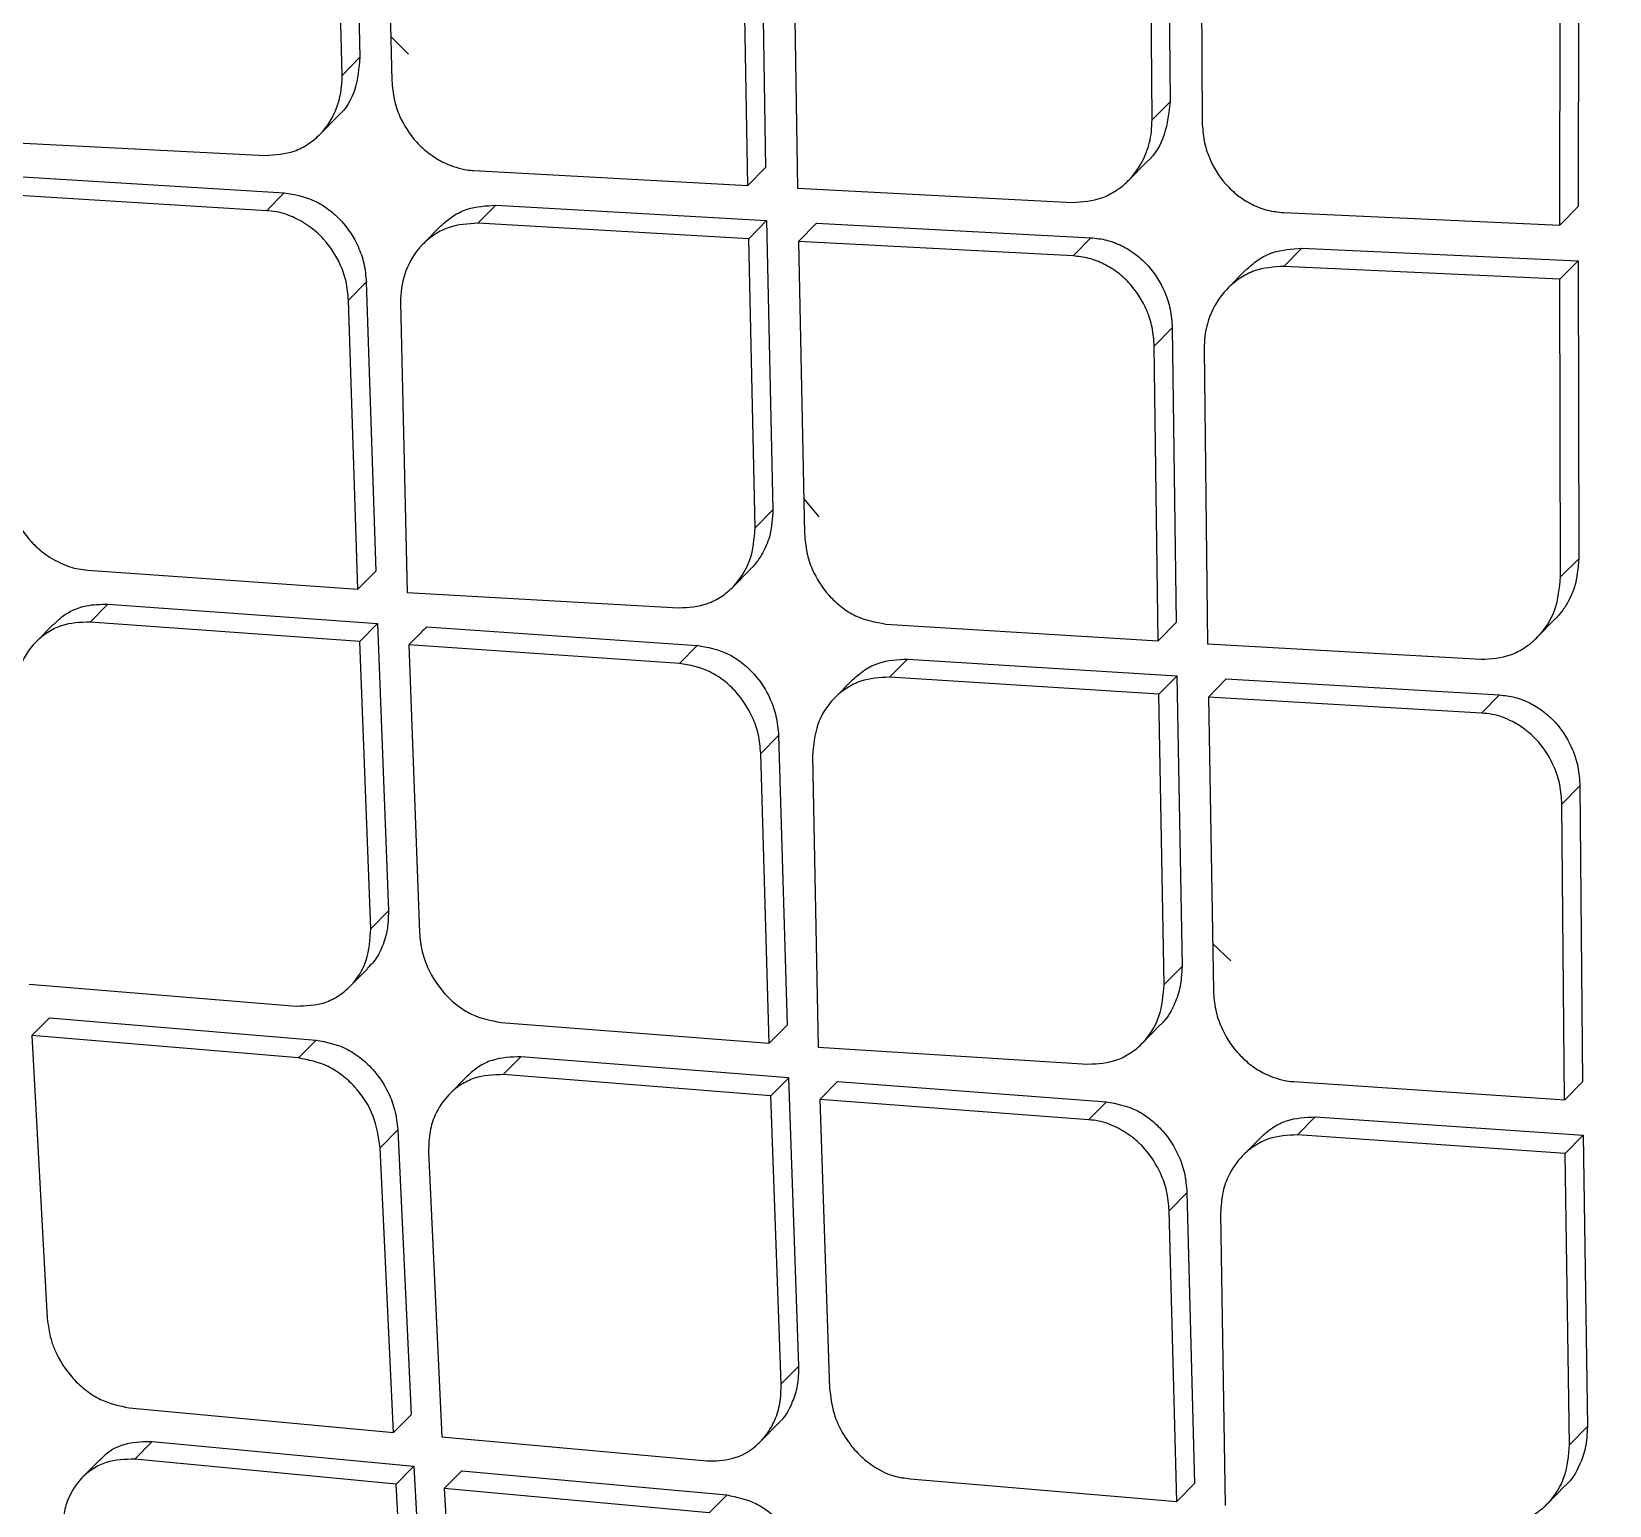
# Model space of a CAD drawing. Extents: x 939 to 1039, y 781 to 934.
# Drawn here: x 1028.429 to 1029.35, y 876.393 to 877.253 of the extents above; entities that cross this region are included whole.
import ezdxf

# ---------------------------------------------------------------- set-up
doc = ezdxf.new("R2010")
doc.units = 0
doc.header["$MEASUREMENT"] = 0
doc.layers.add('1', color=4, linetype='Continuous')

# ---------------------------------------------------------------- blocks, each defined once
blk = doc.blocks.new('Envoy')
at = {"layer": '1', "color": 3, "linetype": 'Continuous', "lineweight": 25}
for p, q in [((89.96267, 78.23174), (89.96691, 78.06357)), ((89.95652, 78.05304), (89.95224, 78.22117)), ((89.98143, 78.21975), (89.98556, 78.04979)), ((90.43848, 78.21065), (90.43963, 78.03767)), ((90.42912, 78.02701), (90.42793, 78.19996)), ((90.4574, 78.19881), (90.45838, 78.02566)), ((90.20076, 78.17057), (90.20367, 77.99937)), ((90.19323, 77.98879), (90.19029, 78.15996)), ((90.21956, 78.1586), (90.2223, 77.98722)), ((90.678, 78.15091), (90.67771, 77.97646)), ((90.66713, 77.96574), (90.66739, 78.14017)), ((89.98494, 78.07569), (89.99527, 78.06537)), ((89.95652, 78.05304), (89.96691, 78.06357)), ((90.43963, 78.03766), (90.42913, 78.02701)), ((89.94355, 78.01856), (89.95393, 78.02908)), ((89.75241, 78.01433), (89.91185, 78.00631)), ((90.19323, 77.98878), (90.20367, 77.99936)), ((90.41537, 77.99174), (90.42586, 78.00238)), ((89.7639, 77.99433), (89.92277, 77.98455)), ((90.03344, 77.99763), (90.19324, 77.98878)), ((89.9124, 77.97404), (89.75355, 77.98385)), ((89.9124, 77.97404), (89.92276, 77.98454)), ((90.2223, 77.98722), (90.38267, 77.97895)), ((90.03577, 77.96673), (90.04617, 77.97727)), ((90.04617, 77.97726), (90.20427, 77.96834)), ((90.50576, 77.97299), (90.66713, 77.96574)), ((90.66713, 77.96574), (90.6777, 77.97646)), ((90.014, 77.96501), (90.0036, 77.95448)), ((90.19383, 77.95776), (90.03577, 77.96672)), ((90.19383, 77.95776), (90.20425, 77.96832)), ((90.20427, 77.96834), (90.20789, 77.79954)), ((90.23331, 77.96675), (90.22287, 77.95617)), ((90.23331, 77.96675), (90.39352, 77.95833)), ((90.19749, 77.78899), (90.19383, 77.95776)), ((90.38304, 77.9477), (90.22287, 77.95617)), ((90.22287, 77.95617), (90.22636, 77.78556)), ((90.38304, 77.9477), (90.39351, 77.95832)), ((90.50597, 77.94159), (90.51649, 77.95225)), ((90.51649, 77.95224), (90.6777, 77.94483)), ((90.66714, 77.93412), (90.67769, 77.94481)), ((90.6777, 77.94483), (90.67808, 77.77106)), ((90.48374, 77.93941), (90.47324, 77.92876)), ((90.66714, 77.93412), (90.50597, 77.94158)), ((89.97067, 77.93243), (89.9603, 77.92192)), ((89.97068, 77.93244), (89.97615, 77.76384)), ((90.66755, 77.76039), (90.66714, 77.93412)), ((89.96581, 77.75335), (89.9603, 77.92192)), ((89.99067, 77.92053), (89.99446, 77.75137)), ((90.43042, 77.89505), (90.4409, 77.90567)), ((90.4409, 77.90568), (90.44313, 77.73378)), ((90.43267, 77.72318), (90.43042, 77.89505)), ((90.45953, 77.89354), (90.46158, 77.72147)), ((90.22594, 77.806), (90.23475, 77.79554)), ((90.19749, 77.78899), (90.20789, 77.79954)), ((90.66755, 77.76039), (90.67808, 77.77106)), ((89.80823, 77.76445), (89.96581, 77.75335)), ((89.96581, 77.75335), (89.97615, 77.76384)), ((90.18447, 77.75447), (90.19487, 77.76501)), ((89.99446, 77.75137), (90.15292, 77.74236)), ((89.80951, 77.73411), (89.81983, 77.74457)), ((89.81983, 77.74457), (89.97723, 77.7333)), ((89.7882, 77.73287), (89.77801, 77.72255)), ((89.96688, 77.72281), (89.80951, 77.73411)), ((89.96688, 77.72281), (89.97721, 77.73328)), ((89.97723, 77.7333), (89.9836, 77.56561)), ((90.27378, 77.73295), (90.43267, 77.72318)), ((90.43267, 77.72318), (90.44313, 77.73378)), ((90.65371, 77.72504), (90.66423, 77.73569)), ((90.00586, 77.73129), (90.16374, 77.72051)), ((89.97328, 77.55515), (89.96688, 77.72281)), ((90.15336, 77.70999), (89.9955, 77.72081)), ((89.9955, 77.72081), (90.0017, 77.55293)), ((90.15336, 77.70999), (90.16373, 77.7205)), ((90.46158, 77.72146), (90.62112, 77.71235)), ((90.27599, 77.70193), (90.2864, 77.71248)), ((90.2864, 77.71247), (90.4436, 77.70264)), ((90.25438, 77.70037), (90.24398, 77.68983)), ((90.43315, 77.69204), (90.27599, 77.70192)), ((90.44358, 77.70262), (90.43315, 77.69205)), ((90.4436, 77.70264), (90.44662, 77.53322)), ((90.46203, 77.69029), (90.47248, 77.70089)), ((90.47248, 77.70088), (90.63185, 77.69161)), ((90.4362, 77.52266), (90.43315, 77.69205)), ((90.46203, 77.69029), (90.4649, 77.51906)), ((90.62135, 77.68097), (90.46203, 77.69029)), ((90.62135, 77.68097), (90.63184, 77.6916)), ((90.20083, 77.65742), (90.21121, 77.66794)), ((90.21121, 77.66795), (90.21616, 77.49882)), ((90.2058, 77.48832), (90.20082, 77.65742)), ((90.23101, 77.65584), (90.23427, 77.48616)), ((90.6683, 77.62787), (90.67879, 77.63851)), ((90.6788, 77.63852), (90.68037, 77.46595)), ((90.66989, 77.45535), (90.6683, 77.62787)), ((89.9836, 77.56561), (89.97328, 77.55515)), ((90.46444, 77.54659), (90.4752, 77.53644)), ((89.96104, 77.52142), (89.97147, 77.53199)), ((90.4362, 77.52266), (90.44662, 77.53322)), ((89.77389, 77.52289), (89.92974, 77.51004)), ((89.77545, 77.49285), (89.78573, 77.50326)), ((89.78573, 77.50326), (89.9414, 77.49023)), ((89.77545, 77.49285), (89.78454, 77.3279)), ((89.93109, 77.47979), (89.77545, 77.49284)), ((90.04927, 77.50047), (90.20581, 77.48832)), ((90.2058, 77.48832), (90.21616, 77.49882)), ((90.42316, 77.48811), (90.43357, 77.49866)), ((89.93109, 77.47979), (89.94139, 77.49022)), ((90.23427, 77.48615), (90.39175, 77.47615)), ((90.05046, 77.47006), (90.06079, 77.48052)), ((90.21714, 77.46819), (90.06079, 77.48051)), ((90.02947, 77.46913), (90.01915, 77.45867)), ((90.20679, 77.45769), (90.05046, 77.47005)), ((90.20679, 77.45769), (90.21713, 77.46816)), ((90.22307, 77.30005), (90.21715, 77.46816)), ((90.23523, 77.4555), (90.24559, 77.466)), ((90.24559, 77.466), (90.40249, 77.45421)), ((90.51189, 77.46601), (90.6699, 77.45534)), ((90.6699, 77.45534), (90.68036, 77.46595)), ((90.21275, 77.28958), (90.20679, 77.45769)), ((90.23523, 77.4555), (90.24097, 77.28717)), ((90.39209, 77.44367), (90.23523, 77.45549)), ((90.39209, 77.44367), (90.40248, 77.4542)), ((89.97873, 77.42739), (89.98903, 77.43783)), ((89.98903, 77.43783), (89.99691, 77.2717)), ((90.51398, 77.43487), (90.52441, 77.44543)), ((90.52441, 77.44542), (90.68073, 77.43469)), ((90.49252, 77.43346), (90.48211, 77.42291)), ((90.67026, 77.42409), (90.51398, 77.43486)), ((90.67026, 77.42409), (90.68071, 77.43467)), ((90.68073, 77.43469), (90.68317, 77.26469)), ((89.98662, 77.26124), (89.97873, 77.42739)), ((90.00699, 77.42502), (90.01467, 77.25866)), ((90.67274, 77.25412), (90.67026, 77.42409)), ((90.43912, 77.39066), (90.44951, 77.40119)), ((90.44951, 77.4012), (90.45397, 77.23157)), ((90.4436, 77.22106), (90.43911, 77.39066)), ((90.46912, 77.3889), (90.47189, 77.21871)), ((90.21275, 77.28958), (90.22307, 77.30005)), ((89.83232, 77.27566), (89.98662, 77.26124)), ((89.98662, 77.26124), (89.99691, 77.27167)), ((90.2006, 77.25593), (90.21085, 77.26632)), ((90.67274, 77.25412), (90.68317, 77.26469)), ((89.83554, 77.24566), (89.84581, 77.25606)), ((89.84581, 77.25606), (89.99844, 77.24159)), ((90.01468, 77.25866), (90.16941, 77.24468)), ((89.81514, 77.24532), (89.80494, 77.23499)), ((89.98815, 77.23116), (89.83554, 77.24566)), ((89.98815, 77.23116), (89.99843, 77.24158)), ((89.99844, 77.24159), (90.00735, 77.07813)), ((90.01617, 77.22855), (90.02646, 77.23897)), ((90.02645, 77.23896), (90.18102, 77.22482)), ((89.99708, 77.06773), (89.98815, 77.23116)), ((90.01617, 77.22855), (90.02497, 77.06332)), ((90.1707, 77.21435), (90.01617, 77.22855)), ((90.2881, 77.23426), (90.4436, 77.22106)), ((90.4436, 77.22106), (90.45397, 77.23157)), ((90.65966, 77.21953), (90.67008, 77.23009)), ((90.1707, 77.21435), (90.181, 77.2248))]:
    blk.add_line(p, q, dxfattribs=at)
for points, knots in [([(96.21178, 77.59702), (96.06189, 77.88357), (95.76391, 78.45323), (95.38541, 79.09243), (95.11006, 79.53181), (94.94825, 79.78227), (94.78049, 80.03446), (94.59516, 80.30476), (94.30321, 80.71643), (93.89743, 81.256), (93.37632, 81.8952), (92.83221, 82.5113), (92.27378, 83.0952), (91.70225, 83.6481), (91.11874, 84.17132), (90.62121, 84.58469), (90.22033, 84.89952), (89.92352, 85.12432), (89.62656, 85.34117), (89.3462, 85.53868), (88.92004, 85.82941), (88.33339, 86.20607), (87.55702, 86.66476), (87.02239, 86.94609), (86.75355, 87.08756)], [0, 0, 0, 0, 0.0711711, 0.1414869, 0.1634306, 0.185306, 0.2071172, 0.2301, 0.257441, 0.3181985, 0.3786611, 0.4389219, 0.4990753, 0.5564523, 0.6139144, 0.6715432, 0.6987936, 0.7261074, 0.7534934, 0.7797261, 0.8015906, 0.8670403, 0.9331425, 1, 1, 1, 1]), ([(83.14754, 81.44698), (83.28417, 81.31385), (83.56194, 81.04319), (83.97082, 80.64564), (84.36351, 80.26414), (84.72503, 79.91318), (85.05533, 79.59267), (85.33607, 79.32023), (85.57125, 79.09196), (85.76487, 78.90397), (85.93916, 78.73467), (86.095, 78.58325), (86.24266, 78.43974), (86.41151, 78.27559), (86.61756, 78.0752), (86.86738, 77.83213), (87.14847, 77.5585), (87.4608, 77.25429), (87.80437, 76.91946), (88.17116, 76.56181), (88.56011, 76.18249), (88.97017, 75.78276), (89.4083, 75.356), (89.85962, 74.91666), (90.16524, 74.61989), (90.31528, 74.4742)], [0, 0, 0, 0, 0.057229, 0.116343, 0.171086, 0.221472, 0.267495, 0.309155, 0.33883, 0.365816, 0.390114, 0.411724, 0.431001, 0.451887, 0.482371, 0.517227, 0.556456, 0.600057, 0.648031, 0.700382, 0.753756, 0.81103, 0.872191, 0.937256, 1, 1, 1, 1]), ([(89.80901, 73.19643), (89.56722, 73.51776), (89.08609, 74.15718), (88.30749, 75.06848), (87.51023, 75.9534), (86.68824, 76.8119), (85.85302, 77.64501), (85.00717, 78.4568), (84.1409, 79.23871), (83.24334, 79.99577), (82.61552, 80.46549), (82.29983, 80.70168)], [0, 0, 0, 0, 0.113392, 0.225638, 0.337341, 0.448782, 0.560233, 0.669481, 0.778832, 0.888788, 1, 1, 1, 1]), ([(89.96692, 78.06357), (89.96633, 78.05724), (89.96515, 78.04461), (89.95882, 78.03321), (89.95407, 78.0293), (89.95388, 78.02914)], [0, 0, 0, 0, 0.490753, 0.97946, 1, 1, 1, 1]), ([(90.33851, 74.53043), (90.33809, 74.53085), (90.33479, 74.53418), (90.32377, 74.54532), (90.28448, 74.58496), (90.13788, 74.73306), (89.56784, 75.30983), (88.44138, 76.45107), (87.40826, 77.46396), (86.81327, 78.04729)], [0, 0, 0, 0, 0.000353, 0.002829, 0.009436, 0.033986, 0.128384, 0.49802, 1, 1, 1, 1]), ([(89.91185, 78.0063), (89.91762, 78.00668), (89.92652, 78.00726), (89.93712, 78.01284), (89.94649, 78.02063), (89.9539, 78.03273), (89.95631, 78.04462), (89.95658, 78.05091), (89.95652, 78.05247), (89.95654, 78.05289), (89.95652, 78.05299), (89.95653, 78.05303), (89.95652, 78.05303), (89.95652, 78.05304)], [0, 0, 0, 0, 0.236119, 0.364905, 0.500598, 0.749525, 0.936376, 0.983635, 0.995668, 0.998796, 0.999625, 0.999933, 1, 1, 1, 1]), ([(89.98556, 78.04979), (89.98587, 78.0462), (89.98646, 78.03928), (89.9907, 78.02683), (89.99774, 78.0158), (90.00704, 78.00731), (90.01643, 78.00147), (90.02525, 77.99856), (90.03128, 77.99757), (90.0332, 77.99762), (90.03344, 77.99763)], [0, 0, 0, 0, 0.139566, 0.269339, 0.498954, 0.625737, 0.749275, 0.925674, 0.990895, 1, 1, 1, 1]), ([(90.43963, 78.03766), (90.43891, 78.03119), (90.43747, 78.01828), (90.43089, 78.00657), (90.42599, 78.00258), (90.42582, 78.00244)], [0, 0, 0, 0, 0.492354, 0.982112, 1, 1, 1, 1]), ([(90.38267, 77.97896), (90.38854, 77.97935), (90.39765, 77.97994), (90.40858, 77.98571), (90.41831, 77.99378), (90.42568, 78.0057), (90.42885, 78.01819), (90.42905, 78.02472), (90.42913, 78.02701)], [0, 0, 0, 0, 0.234747, 0.363853, 0.500667, 0.749413, 0.912032, 1, 1, 1, 1]), ([(90.45838, 78.02566), (90.45862, 78.02203), (90.45909, 78.01504), (90.46308, 78.00243), (90.46995, 77.99124), (90.47925, 77.98259), (90.48758, 77.97744), (90.49654, 77.97399), (90.50269, 77.97333), (90.50576, 77.973)], [0, 0, 0, 0, 0.139381, 0.269066, 0.498808, 0.625989, 0.751695, 0.876257, 1, 1, 1, 1]), ([(89.92277, 77.98456), (89.92887, 77.98348), (89.93806, 77.98186), (89.94902, 77.97488), (89.9583, 77.96651), (89.96534, 77.95558), (89.96971, 77.94314), (89.97035, 77.93611), (89.97069, 77.93244)], [0, 0, 0, 0, 0.247381, 0.372735, 0.498983, 0.72533, 0.856699, 1, 1, 1, 1]), ([(89.96031, 77.92192), (89.95997, 77.92559), (89.95933, 77.93261), (89.95497, 77.94504), (89.94793, 77.95592), (89.93834, 77.96469), (89.92895, 77.97025), (89.92008, 77.97344), (89.91435, 77.97389), (89.9124, 77.97405)], [0, 0, 0, 0, 0.143029, 0.274109, 0.499841, 0.625478, 0.769243, 0.921194, 1, 1, 1, 1]), ([(90.014, 77.96501), (90.0164, 77.96712), (90.02106, 77.97124), (90.03173, 77.97646), (90.04051, 77.97695), (90.04617, 77.97727)], [0, 0, 0, 0, 0.272631, 0.5309, 1, 1, 1, 1]), ([(90.03577, 77.96673), (90.03003, 77.96641), (90.02112, 77.96593), (90.01045, 77.96048), (90.00097, 77.95277), (89.99302, 77.94004), (89.99064, 77.92759), (89.99067, 77.92123), (89.99067, 77.92053)], [0, 0, 0, 0, 0.234843, 0.364061, 0.500856, 0.749894, 0.972464, 1, 1, 1, 1]), ([(90.39352, 77.95833), (90.39659, 77.95799), (90.40274, 77.9573), (90.41167, 77.95383), (90.41995, 77.9487), (90.42917, 77.94014), (90.43604, 77.92905), (90.44014, 77.91645), (90.44065, 77.90937), (90.44091, 77.90568)], [0, 0, 0, 0, 0.124263, 0.248817, 0.37393, 0.499987, 0.727087, 0.85789, 1, 1, 1, 1]), ([(90.43042, 77.89505), (90.43016, 77.89873), (90.42966, 77.90581), (90.42555, 77.91841), (90.41868, 77.92948), (90.40948, 77.93804), (90.40121, 77.94318), (90.39227, 77.94667), (90.38611, 77.94736), (90.38303, 77.94771)], [0, 0, 0, 0, 0.142075, 0.27285, 0.499876, 0.625253, 0.750668, 0.87549, 1, 1, 1, 1]), ([(90.48378, 77.93936), (90.48615, 77.9415), (90.49085, 77.94575), (90.5017, 77.95122), (90.51071, 77.95185), (90.51649, 77.95225)], [0, 0, 0, 0, 0.264875, 0.527549, 1, 1, 1, 1]), ([(90.50597, 77.94159), (90.50013, 77.9412), (90.49105, 77.94059), (90.4801, 77.93484), (90.47032, 77.92677), (90.463, 77.91493), (90.45981, 77.90247), (90.4596, 77.89595), (90.45952, 77.89354)], [0, 0, 0, 0, 0.233294, 0.362759, 0.500654, 0.749479, 0.907369, 1, 1, 1, 1]), ([(89.76022, 77.81647), (89.76059, 77.81289), (89.76129, 77.80606), (89.76571, 77.79366), (89.77284, 77.78276), (89.78289, 77.77362), (89.79233, 77.7681), (89.80114, 77.76505), (89.80637, 77.7646), (89.80823, 77.76444)], [0, 0, 0, 0, 0.140977, 0.268705, 0.501225, 0.625919, 0.787399, 0.924727, 1, 1, 1, 1]), ([(91.60525, 77.81349), (91.56505, 77.65652), (91.48445, 77.34181), (91.35227, 76.88228), (91.21679, 76.43707), (91.09471, 76.05759), (90.99007, 75.74232), (90.9037, 75.48762), (90.82117, 75.24778), (90.74359, 75.02451), (90.67119, 74.8169), (90.6298, 74.69718), (90.60916, 74.63745)], [0, 0, 0, 0, 0.128089, 0.256805, 0.383611, 0.50883, 0.593009, 0.674921, 0.754537, 0.836903, 0.918629, 1, 1, 1, 1]), ([(90.2079, 77.79953), (90.20763, 77.79464), (90.20714, 77.786), (90.20302, 77.77578), (90.19885, 77.76961), (90.1963, 77.76627), (90.19502, 77.76523), (90.19481, 77.76507)], [0, 0, 0, 0, 0.374332, 0.662352, 0.863734, 0.978365, 1, 1, 1, 1]), ([(90.15292, 77.74236), (90.1587, 77.74271), (90.1676, 77.74325), (90.17814, 77.74882), (90.18591, 77.75531), (90.19122, 77.76286), (90.19637, 77.77405), (90.19702, 77.78262), (90.1975, 77.78899)], [0, 0, 0, 0, 0.237864, 0.366146, 0.500441, 0.664231, 0.75038, 1, 1, 1, 1]), ([(90.22636, 77.78556), (90.22666, 77.78191), (90.22723, 77.77488), (90.23145, 77.76239), (90.23841, 77.7513), (90.24767, 77.74276), (90.25861, 77.7357), (90.26775, 77.73404), (90.27378, 77.73295)], [0, 0, 0, 0, 0.141987, 0.272738, 0.499704, 0.628328, 0.754646, 1, 1, 1, 1]), ([(90.67809, 77.77106), (90.67762, 77.76547), (90.67683, 77.75583), (90.67173, 77.7451), (90.66769, 77.7395), (90.66553, 77.73707), (90.66491, 77.7364), (90.66457, 77.73604), (90.66436, 77.73589), (90.66417, 77.73575)], [0, 0, 0, 0, 0.419117, 0.722745, 0.910374, 0.960509, 0.97898, 0.981481, 1, 1, 1, 1]), ([(90.62112, 77.71235), (90.627, 77.71272), (90.63609, 77.71328), (90.647, 77.71906), (90.65663, 77.72712), (90.66558, 77.74088), (90.6669, 77.75388), (90.66756, 77.76039)], [0, 0, 0, 0, 0.236203, 0.365093, 0.501022, 0.749983, 1, 1, 1, 1]), ([(89.78836, 77.73271), (89.78987, 77.73422), (89.79508, 77.73938), (89.80597, 77.74427), (89.8156, 77.74448), (89.81983, 77.74457)], [0, 0, 0, 0, 0.187323, 0.643584, 1, 1, 1, 1]), ([(89.80951, 77.73411), (89.80377, 77.73388), (89.79494, 77.73352), (89.78448, 77.72823), (89.77534, 77.72074), (89.76702, 77.7077), (89.76624, 77.69516), (89.76585, 77.68889)], [0, 0, 0, 0, 0.237968, 0.366389, 0.500856, 0.750092, 1, 1, 1, 1]), ([(90.00586, 77.73129), (90.00393, 77.72934), (90.00048, 77.72584), (89.99702, 77.72234), (89.9955, 77.72081)], [0, 0, 0, 0, 0.560006, 1, 1, 1, 1]), ([(90.16374, 77.72052), (90.16977, 77.71941), (90.17889, 77.71773), (90.1898, 77.71067), (90.19894, 77.70226), (90.20589, 77.69134), (90.21025, 77.67887), (90.21088, 77.67171), (90.21122, 77.66795)], [0, 0, 0, 0, 0.245874, 0.371835, 0.4994, 0.721192, 0.853534, 1, 1, 1, 1]), ([(90.20083, 77.65742), (90.2005, 77.66118), (90.19986, 77.66833), (90.1955, 77.6808), (90.18856, 77.69171), (90.17943, 77.70012), (90.16854, 77.70719), (90.15941, 77.70888), (90.15336, 77.71)], [0, 0, 0, 0, 0.146318, 0.2786212, 0.5006666, 0.6274943, 0.7534891, 1, 1, 1, 1]), ([(90.2544, 77.70034), (90.25671, 77.70241), (90.26129, 77.7065), (90.2719, 77.71172), (90.28071, 77.71218), (90.2864, 77.71248)], [0, 0, 0, 0, 0.265687, 0.525678, 1, 1, 1, 1]), ([(90.27599, 77.70193), (90.27024, 77.70164), (90.26135, 77.70119), (90.25072, 77.69575), (90.24136, 77.68808), (90.23271, 77.67484), (90.23158, 77.66218), (90.23101, 77.65584)], [0, 0, 0, 0, 0.236763, 0.365504, 0.500981, 0.750065, 1, 1, 1, 1]), ([(90.63185, 77.69162), (90.63489, 77.69126), (90.64099, 77.69054), (90.64985, 77.68703), (90.65809, 77.68184), (90.66721, 77.67323), (90.67399, 77.66211), (90.67807, 77.64945), (90.67855, 77.64227), (90.6788, 77.63852)], [0, 0, 0, 0, 0.123352, 0.247548, 0.3729, 0.499574, 0.724317, 0.855887, 1, 1, 1, 1]), ([(90.6683, 77.62787), (90.66805, 77.63163), (90.66757, 77.6388), (90.66348, 77.65146), (90.65671, 77.66255), (90.64767, 77.67113), (90.63856, 77.67686), (90.62969, 77.68029), (90.62345, 77.6808), (90.62135, 77.68098)], [0, 0, 0, 0, 0.144081, 0.275648, 0.500502, 0.626059, 0.749477, 0.916118, 1, 1, 1, 1]), ([(89.9836, 77.56561), (89.98351, 77.5616), (89.98332, 77.55383), (89.97978, 77.54358), (89.9757, 77.53631), (89.97232, 77.53314), (89.97129, 77.53217)], [0, 0, 0, 0, 0.312042, 0.605191, 0.879383, 1, 1, 1, 1]), ([(89.92975, 77.51004), (89.93554, 77.51025), (89.94438, 77.51056), (89.95475, 77.51587), (89.96375, 77.52329), (89.97203, 77.53628), (89.97286, 77.54885), (89.97328, 77.55515)], [0, 0, 0, 0, 0.242016, 0.369351, 0.500761, 0.749946, 1, 1, 1, 1]), ([(90.0017, 77.55293), (90.00208, 77.54919), (90.0028, 77.54206), (90.0073, 77.5297), (90.01435, 77.51883), (90.02354, 77.51039), (90.03442, 77.50336), (90.04338, 77.50161), (90.04927, 77.50047)], [0, 0, 0, 0, 0.146999, 0.279451, 0.499906, 0.630386, 0.757327, 1, 1, 1, 1]), ([(90.44663, 77.53322), (90.44641, 77.52877), (90.44602, 77.5207), (90.4416, 77.50921), (90.43733, 77.50189), (90.43373, 77.49892), (90.4335, 77.49873)], [0, 0, 0, 0, 0.338785, 0.614407, 0.97482, 1, 1, 1, 1]), ([(90.39175, 77.47615), (90.39754, 77.47647), (90.40641, 77.47696), (90.41691, 77.48253), (90.4261, 77.49026), (90.43459, 77.50357), (90.43567, 77.51629), (90.43621, 77.52266)], [0, 0, 0, 0, 0.239646, 0.367581, 0.500835, 0.750038, 1, 1, 1, 1]), ([(90.4649, 77.51906), (90.46519, 77.51532), (90.46576, 77.50819), (90.46996, 77.49565), (90.47681, 77.48461), (90.48583, 77.47607), (90.49508, 77.47007), (90.50378, 77.46704), (90.50974, 77.46595), (90.51165, 77.466), (90.51189, 77.466)], [0, 0, 0, 0, 0.144327, 0.275719, 0.499168, 0.626654, 0.749434, 0.925979, 0.991015, 1, 1, 1, 1]), ([(89.9414, 77.49024), (89.94727, 77.48908), (89.9562, 77.48731), (89.96704, 77.48029), (89.97601, 77.47211), (89.98303, 77.46153), (89.98778, 77.44922), (89.9886, 77.4418), (89.98904, 77.43783)], [0, 0, 0, 0, 0.242884, 0.369291, 0.498797, 0.708233, 0.84391, 1, 1, 1, 1]), ([(89.97873, 77.42739), (89.97778, 77.43377), (89.97587, 77.44653), (89.96646, 77.46089), (89.95681, 77.46979), (89.94594, 77.47684), (89.93699, 77.47862), (89.93109, 77.47979)], [0, 0, 0, 0, 0.249961, 0.499562, 0.628832, 0.755637, 1, 1, 1, 1]), ([(90.06079, 77.48052), (90.05505, 77.4803), (90.04625, 77.47996), (90.03595, 77.47489), (90.03164, 77.471), (90.02951, 77.46908)], [0, 0, 0, 0, 0.487687, 0.747319, 1, 1, 1, 1]), ([(90.05046, 77.47006), (90.04471, 77.46985), (90.03589, 77.46954), (90.02552, 77.46426), (90.01729, 77.45755), (90.0111, 77.44819), (90.00728, 77.43664), (90.00709, 77.4291), (90.00699, 77.42502)], [0, 0, 0, 0, 0.239803, 0.367421, 0.499975, 0.700425, 0.83792, 1, 1, 1, 1]), ([(90.40249, 77.45422), (90.40845, 77.45307), (90.41748, 77.45134), (90.42831, 77.44422), (90.43731, 77.4358), (90.44417, 77.4249), (90.44855, 77.41238), (90.44918, 77.40507), (90.44951, 77.4012)], [0, 0, 0, 0, 0.244252, 0.370459, 0.499055, 0.716205, 0.84983, 1, 1, 1, 1]), ([(90.43912, 77.39066), (90.43878, 77.39453), (90.43815, 77.40183), (90.43377, 77.41435), (90.42694, 77.42517), (90.41769, 77.43395), (90.40842, 77.43967), (90.39969, 77.44298), (90.39401, 77.44351), (90.39209, 77.44368)], [0, 0, 0, 0, 0.149771, 0.28323, 0.500378, 0.626216, 0.769624, 0.922187, 1, 1, 1, 1]), ([(90.49256, 77.43342), (90.49481, 77.43545), (90.49931, 77.4395), (90.50984, 77.44473), (90.51868, 77.44515), (90.52441, 77.44543)], [0, 0, 0, 0, 0.259833, 0.519928, 1, 1, 1, 1]), ([(90.51398, 77.43487), (90.50822, 77.43461), (90.49934, 77.4342), (90.48878, 77.42877), (90.48058, 77.42208), (90.47418, 77.41285), (90.46982, 77.40128), (90.46937, 77.39329), (90.46912, 77.3889)], [0, 0, 0, 0, 0.237913, 0.366017, 0.50003, 0.686284, 0.8273, 1, 1, 1, 1]), ([(89.78453, 77.3279), (89.78505, 77.32378), (89.78584, 77.31747), (89.79035, 77.30527), (89.79719, 77.29458), (89.80705, 77.28563), (89.8179, 77.27865), (89.82664, 77.27684), (89.83232, 77.27566)], [0, 0, 0, 0, 0.16348, 0.250577, 0.499881, 0.633911, 0.762075, 1, 1, 1, 1]), ([(90.2108, 77.26636), (90.21096, 77.26649), (90.21489, 77.2697), (90.21907, 77.2774), (90.22282, 77.28891), (90.22299, 77.29618), (90.22308, 77.30005)], [0, 0, 0, 0, 0.017063, 0.435792, 0.699868, 1, 1, 1, 1]), ([(90.16941, 77.24467), (90.17437, 77.24476), (90.18493, 77.24495), (90.19673, 77.25165), (90.2046, 77.26007), (90.20935, 77.26844), (90.21248, 77.2784), (90.21266, 77.28579), (90.21275, 77.28958)], [0, 0, 0, 0, 0.208157, 0.443343, 0.571919, 0.707546, 0.850206, 1, 1, 1, 1]), ([(90.24097, 77.28717), (90.24156, 77.28218), (90.24268, 77.27271), (90.24867, 77.26004), (90.25602, 77.2502), (90.26572, 77.2416), (90.27642, 77.23565), (90.28485, 77.23465), (90.2881, 77.23426)], [0, 0, 0, 0, 0.194387, 0.36891, 0.523596, 0.658413, 0.868019, 1, 1, 1, 1]), ([(90.68318, 77.26469), (90.68298, 77.26047), (90.68261, 77.25269), (90.67836, 77.24102), (90.67401, 77.23344), (90.67022, 77.2303), (90.67004, 77.23014)], [0, 0, 0, 0, 0.320978, 0.59157, 0.980198, 1, 1, 1, 1]), ([(89.81531, 77.24517), (89.816, 77.24595), (89.82018, 77.25065), (89.8305, 77.25582), (89.8409, 77.25599), (89.84581, 77.25606)], [0, 0, 0, 0, 0.0947, 0.572459, 1, 1, 1, 1]), ([(90.62839, 77.20772), (90.63419, 77.20801), (90.64304, 77.20846), (90.65349, 77.21401), (90.66263, 77.22171), (90.6711, 77.23501), (90.6722, 77.24775), (90.67274, 77.25412)], [0, 0, 0, 0, 0.241079, 0.368594, 0.500643, 0.750373, 1, 1, 1, 1]), ([(89.83554, 77.24566), (89.82983, 77.24555), (89.82116, 77.24538), (89.81114, 77.24038), (89.80287, 77.23373), (89.79689, 77.22429), (89.79365, 77.21295), (89.7936, 77.20617), (89.79357, 77.20263)], [0, 0, 0, 0, 0.244491, 0.370921, 0.499869, 0.723945, 0.855585, 1, 1, 1, 1]), ([(90.18101, 77.22481), (90.18679, 77.22362), (90.19561, 77.2218), (90.20637, 77.21473), (90.21506, 77.20668), (90.22195, 77.19631), (90.22687, 77.184), (90.22775, 77.17622), (90.22822, 77.17198)], [0, 0, 0, 0, 0.240603, 0.367484, 0.498373, 0.694733, 0.833843, 1, 1, 1, 1])]:
    blk.add_open_spline(points, degree=3, knots=knots, dxfattribs=at)

msp = doc.modelspace()

# ---------------------------------------------------------------- block references
at = {"layer": '1'}
msp.add_blockref('Envoy', (938.65384, 799.17438), dxfattribs=at)

doc.saveas('drawing.dxf')
